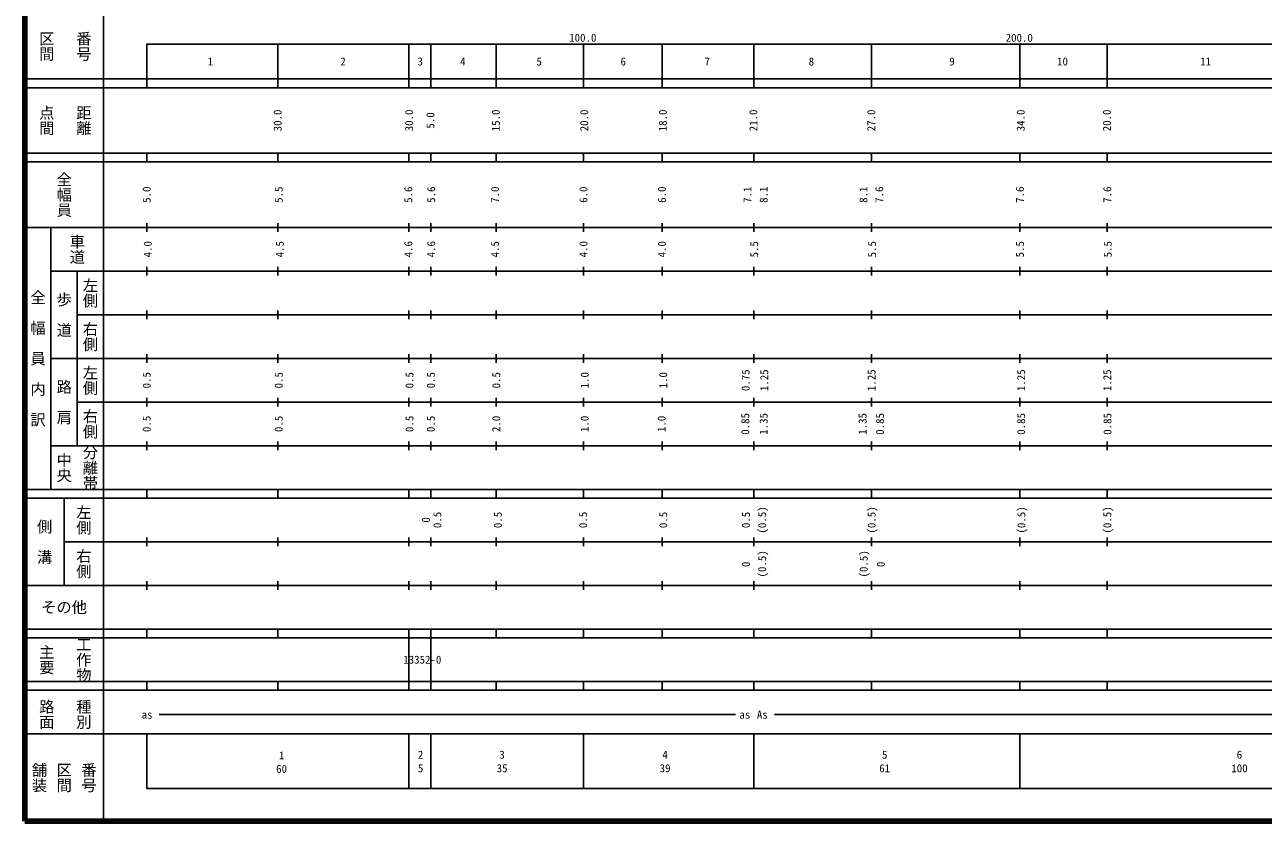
# Model space of a CAD drawing. Units: millimetres on the paper, enlarged 1000 times. Extents: x 40000 to 680000, y 20000 to 380000.
# Drawn here: x 40000 to 323737, y 20000 to 202409 of the extents above; entities that cross this region are included whole.
import ezdxf
from ezdxf.enums import TextEntityAlignment as Align

# ---------------------------------------------------------------- set-up
doc = ezdxf.new("R2010")
doc.units = ezdxf.units.MM
doc.header["$LTSCALE"] = 1000
doc.layers.add('M-TTL', color=2, linetype='Continuous', lineweight=140)
doc.layers.add('M-TTL-BAND', color=7, linetype='Continuous', lineweight=25)
doc.styles.add('@ＭＳ ゴシック', font='')
doc.styles.add('ＭＳ ゴシック', font='')
doc.styles.get('@ＭＳ ゴシック').set_extended_font_data('@MS Gothic')
doc.styles.get('ＭＳ ゴシック').set_extended_font_data('MS Gothic')

msp = doc.modelspace()

# ---------------------------------------------------------------- linework, layer by layer
at = {"layer": 'M-TTL'}
for p, q in [((40000, 380000), (40000, 20000)), ((40000, 20000), (680000, 20000))]:
    msp.add_line(p, q, dxfattribs=at)
at = {"layer": 'M-TTL-BAND'}
for p, q in [((58000, 370000), (58000, 20000)), ((68000, 198000), (579000, 198000)), ((68000, 198000), (68000, 188000)), ((98000, 198000), (98000, 188000)), ((128000, 198000), (128000, 188000)), ((133000, 198000), (133000, 188000)), ((148000, 198000), (148000, 188000)), ((168000, 198000), (168000, 188000)), ((186000, 198000), (186000, 188000)), ((207000, 198000), (207000, 188000)), ((207000, 198000), (207000, 188000)), ((234000, 198000), (234000, 188000)), ((268000, 198000), (268000, 188000)), ((288000, 198000), (288000, 188000)), ((40000, 190000), (579000, 190000)), ((40000, 188000), (579000, 188000)), ((40000, 173000), (579000, 173000)), ((40000, 171000), (579000, 171000)), ((68000, 171000), (68000, 173000)), ((98000, 173000), (98000, 171000)), ((128000, 173000), (128000, 171000)), ((133000, 173000), (133000, 171000)), ((148000, 173000), (148000, 171000)), ((168000, 173000), (168000, 171000)), ((186000, 173000), (186000, 171000)), ((207000, 173000), (207000, 171000)), ((207000, 173000), (207000, 171000)), ((234000, 173000), (234000, 171000)), ((268000, 173000), (268000, 171000)), ((288000, 173000), (288000, 171000)), ((68000, 155000), (68000, 157000)), ((98000, 157000), (98000, 155000)), ((128000, 157000), (128000, 155000)), ((133000, 157000), (133000, 155000)), ((148000, 157000), (148000, 155000)), ((168000, 157000), (168000, 155000)), ((186000, 157000), (186000, 155000)), ((207000, 157000), (207000, 155000)), ((207000, 157000), (207000, 155000)), ((234000, 157000), (234000, 155000)), ((268000, 157000), (268000, 155000)), ((288000, 157000), (288000, 155000)), ((40000, 156000), (579000, 156000)), ((46000, 96000), (46000, 156000)), ((46000, 146000), (579000, 146000)), ((52000, 146000), (52000, 106000)), ((68000, 145000), (68000, 147000)), ((98000, 147000), (98000, 145000)), ((128000, 147000), (128000, 145000)), ((133000, 147000), (133000, 145000)), ((148000, 147000), (148000, 145000)), ((168000, 147000), (168000, 145000)), ((186000, 147000), (186000, 145000)), ((207000, 147000), (207000, 145000)), ((207000, 147000), (207000, 145000)), ((234000, 147000), (234000, 145000)), ((268000, 147000), (268000, 145000)), ((288000, 147000), (288000, 145000)), ((68000, 135000), (68000, 137000)), ((98000, 137000), (98000, 135000)), ((128000, 137000), (128000, 135000)), ((133000, 137000), (133000, 135000)), ((148000, 137000), (148000, 135000)), ((168000, 137000), (168000, 135000)), ((186000, 137000), (186000, 135000)), ((207000, 137000), (207000, 135000)), ((207000, 137000), (207000, 135000)), ((234000, 137000), (234000, 135000)), ((268000, 137000), (268000, 135000)), ((288000, 137000), (288000, 135000)), ((52000, 136000), (579000, 136000)), ((46000, 126000), (579000, 126000)), ((68000, 125000), (68000, 127000)), ((98000, 127000), (98000, 125000)), ((128000, 127000), (128000, 125000)), ((133000, 127000), (133000, 125000)), ((148000, 127000), (148000, 125000)), ((168000, 127000), (168000, 125000)), ((186000, 127000), (186000, 125000)), ((207000, 127000), (207000, 125000)), ((207000, 127000), (207000, 125000)), ((234000, 127000), (234000, 125000)), ((268000, 127000), (268000, 125000)), ((288000, 127000), (288000, 125000)), ((68000, 115000), (68000, 117000)), ((98000, 117000), (98000, 115000)), ((128000, 117000), (128000, 115000)), ((133000, 117000), (133000, 115000)), ((148000, 117000), (148000, 115000)), ((168000, 117000), (168000, 115000)), ((186000, 117000), (186000, 115000)), ((207000, 117000), (207000, 115000)), ((207000, 117000), (207000, 115000)), ((234000, 117000), (234000, 115000)), ((268000, 117000), (268000, 115000)), ((288000, 117000), (288000, 115000)), ((52000, 116000), (579000, 116000)), ((46000, 106000), (579000, 106000)), ((68000, 105000), (68000, 107000)), ((98000, 107000), (98000, 105000)), ((128000, 107000), (128000, 105000)), ((133000, 107000), (133000, 105000)), ((148000, 107000), (148000, 105000)), ((168000, 107000), (168000, 105000)), ((186000, 107000), (186000, 105000)), ((207000, 107000), (207000, 105000)), ((207000, 107000), (207000, 105000)), ((234000, 107000), (234000, 105000)), ((268000, 107000), (268000, 105000)), ((288000, 107000), (288000, 105000)), ((40000, 96000), (579000, 96000)), ((40000, 94000), (579000, 94000)), ((49000, 94000), (49000, 74000)), ((68000, 94000), (68000, 96000)), ((98000, 96000), (98000, 94000)), ((128000, 96000), (128000, 94000)), ((133000, 96000), (133000, 94000)), ((148000, 96000), (148000, 94000)), ((168000, 96000), (168000, 94000)), ((186000, 96000), (186000, 94000)), ((207000, 96000), (207000, 94000)), ((207000, 96000), (207000, 94000)), ((234000, 96000), (234000, 94000)), ((268000, 96000), (268000, 94000)), ((288000, 96000), (288000, 94000)), ((49000, 84000), (579000, 84000)), ((68000, 83000), (68000, 85000)), ((98000, 85000), (98000, 83000)), ((128000, 85000), (128000, 83000)), ((133000, 85000), (133000, 83000)), ((148000, 85000), (148000, 83000)), ((168000, 85000), (168000, 83000)), ((186000, 85000), (186000, 83000)), ((207000, 85000), (207000, 83000)), ((207000, 85000), (207000, 83000)), ((234000, 85000), (234000, 83000)), ((268000, 85000), (268000, 83000)), ((288000, 85000), (288000, 83000)), ((40000, 74000), (579000, 74000)), ((68000, 73000), (68000, 75000)), ((98000, 75000), (98000, 73000)), ((128000, 75000), (128000, 73000)), ((133000, 75000), (133000, 73000)), ((148000, 75000), (148000, 73000)), ((168000, 75000), (168000, 73000)), ((186000, 75000), (186000, 73000)), ((207000, 75000), (207000, 73000)), ((207000, 75000), (207000, 73000)), ((234000, 75000), (234000, 73000)), ((268000, 75000), (268000, 73000)), ((288000, 75000), (288000, 73000)), ((40000, 64000), (579000, 64000)), ((68000, 62000), (68000, 64000)), ((98000, 64000), (98000, 62000)), ((128000, 64000), (128000, 52000)), ((133000, 64000), (133000, 52000)), ((148000, 64000), (148000, 62000)), ((168000, 64000), (168000, 62000)), ((186000, 64000), (186000, 62000)), ((207000, 64000), (207000, 62000)), ((234000, 64000), (234000, 62000)), ((268000, 64000), (268000, 62000)), ((288000, 64000), (288000, 62000)), ((40000, 62000), (579000, 62000)), ((40000, 52000), (579000, 52000)), ((68000, 50000), (68000, 52000)), ((98000, 52000), (98000, 50000)), ((128000, 52000), (128000, 50000)), ((133000, 52000), (133000, 50000)), ((148000, 52000), (148000, 50000)), ((168000, 52000), (168000, 50000)), ((186000, 52000), (186000, 50000)), ((207000, 52000), (207000, 50000)), ((234000, 52000), (234000, 50000)), ((268000, 52000), (268000, 50000)), ((288000, 52000), (288000, 50000)), ((40000, 50000), (579000, 50000)), ((70805, 44406), (202808, 44406)), ((211776, 44406), (559723, 44406)), ((40000, 40000), (579000, 40000)), ((68000, 40000), (68000, 27500)), ((128000, 40000), (128000, 27500)), ((133000, 40000), (133000, 27500)), ((168000, 40000), (168000, 27500)), ((207000, 40000), (207000, 27500)), ((268000, 40000), (268000, 27500)), ((68000, 27500), (579000, 27500))]:
    msp.add_line(p, q, dxfattribs=at)

# ---------------------------------------------------------------- texts
for s, height, rotation, style, p in [('区間', 2566, 270, '@ＭＳ ゴシック', (45000, 197500)), ('番号', 2566, 270, '@ＭＳ ゴシック', (53500, 197500)), ('点間', 2566, 270, '@ＭＳ ゴシック', (45000, 180500)), ('距離', 2566, 270, '@ＭＳ ゴシック', (53500, 180500)), ('30.0', 1833, 90, 'ＭＳ ゴシック', (97918, 180500)), ('30.0', 1833, 90, 'ＭＳ ゴシック', (128044, 180500)), ('5.0', 1833, 90, 'ＭＳ ゴシック', (132919, 180500)), ('15.0', 1833, 90, 'ＭＳ ゴシック', (147920, 180500)), ('20.0', 1833, 90, 'ＭＳ ゴシック', (168170, 180500)), ('18.0', 1833, 90, 'ＭＳ ゴシック', (186171, 180500)), ('21.0', 1833, 90, 'ＭＳ ゴシック', (206922, 180500)), ('27.0', 1833, 90, 'ＭＳ ゴシック', (233922, 180500)), ('34.0', 1833, 90, 'ＭＳ ゴシック', (268170, 180500)), ('20.0', 1833, 90, 'ＭＳ ゴシック', (287922, 180500)), ('全幅員', 2566, 270, '@ＭＳ ゴシック', (49000, 163500)), ('5.0', 1833, 90, 'ＭＳ ゴシック', (67917, 163500)), ('5.5', 1833, 90, 'ＭＳ ゴシック', (98168, 163500)), ('5.6', 1833, 90, 'ＭＳ ゴシック', (127856, 163500)), ('5.6', 1833, 90, 'ＭＳ ゴシック', (133107, 163500)), ('7.0', 1833, 90, 'ＭＳ ゴシック', (147732, 163500)), ('6.0', 1833, 90, 'ＭＳ ゴシック', (167983, 163500)), ('6.0', 1833, 90, 'ＭＳ ゴシック', (185983, 163500)), ('7.1', 1833, 90, 'ＭＳ ゴシック', (205558, 163500)), ('8.1', 1833, 90, 'ＭＳ ゴシック', (209278, 163500)), ('8.1', 1833, 90, 'ＭＳ ゴシック', (232135, 163500)), ('7.6', 1833, 90, 'ＭＳ ゴシック', (235774, 163500)), ('7.6', 1833, 90, 'ＭＳ ゴシック', (267983, 163500)), ('7.6', 1833, 90, 'ＭＳ ゴシック', (287998, 163500)), ('車道', 2566, 270, '@ＭＳ ゴシック', (52000, 151000)), ('4.0', 1833, 90, 'ＭＳ ゴシック', (68167, 151000)), ('4.5', 1833, 90, 'ＭＳ ゴシック', (98418, 151000)), ('4.6', 1833, 90, 'ＭＳ ゴシック', (127856, 151000)), ('4.6', 1833, 90, 'ＭＳ ゴシック', (133107, 151000)), ('4.5', 1833, 90, 'ＭＳ ゴシック', (147732, 151000)), ('4.0', 1833, 90, 'ＭＳ ゴシック', (167983, 151000)), ('4.0', 1833, 90, 'ＭＳ ゴシック', (185983, 151000)), ('5.5', 1833, 90, 'ＭＳ ゴシック', (207110, 151000)), ('5.5', 1833, 90, 'ＭＳ ゴシック', (234110, 151000)), ('5.5', 1833, 90, 'ＭＳ ゴシック', (267983, 151000)), ('5.5', 1833, 90, 'ＭＳ ゴシック', (288110, 151000)), ('左側', 2566, 270, '@ＭＳ ゴシック', (55000, 141000)), ('全\u3000幅\u3000員\u3000内\u3000訳', 2566, 270, '@ＭＳ ゴシック', (43000, 126000)), ('歩\u3000道', 2566, 270, '@ＭＳ ゴシック', (49000, 136000)), ('右側', 2566, 270, '@ＭＳ ゴシック', (55000, 131000)), ('左側', 2566, 270, '@ＭＳ ゴシック', (55000, 121000)), ('0.5', 1833, 90, 'ＭＳ ゴシック', (67917, 121000)), ('0.5', 1833, 90, 'ＭＳ ゴシック', (98168, 121000)), ('0.5', 1833, 90, 'ＭＳ ゴシック', (128138, 121000)), ('0.5', 1833, 90, 'ＭＳ ゴシック', (133013, 121000)), ('0.5', 1833, 90, 'ＭＳ ゴシック', (148013, 121000)), ('1.0', 1833, 90, 'ＭＳ ゴシック', (168264, 121000)), ('1.0', 1833, 90, 'ＭＳ ゴシック', (186265, 121000)), ('0.75', 1833, 90, 'ＭＳ ゴシック', (205147, 121000)), ('1.25', 1833, 90, 'ＭＳ ゴシック', (209419, 121000)), ('1.25', 1833, 90, 'ＭＳ ゴシック', (233995, 121000)), ('1.25', 1833, 90, 'ＭＳ ゴシック', (268264, 121000)), ('1.25', 1833, 90, 'ＭＳ ゴシック', (287995, 121000)), ('路\u3000肩', 2566, 270, '@ＭＳ ゴシック', (49000, 116000)), ('右側', 2566, 270, '@ＭＳ ゴシック', (55000, 111000)), ('0.5', 1833, 90, 'ＭＳ ゴシック', (67917, 111000)), ('0.5', 1833, 90, 'ＭＳ ゴシック', (98168, 111000)), ('0.5', 1833, 90, 'ＭＳ ゴシック', (128138, 111000)), ('0.5', 1833, 90, 'ＭＳ ゴシック', (133013, 111000)), ('2.0', 1833, 90, 'ＭＳ ゴシック', (148013, 111000)), ('1.0', 1833, 90, 'ＭＳ ゴシック', (168264, 111000)), ('1.0', 1833, 90, 'ＭＳ ゴシック', (185890, 111000)), ('0.85', 1833, 90, 'ＭＳ ゴシック', (205066, 111000)), ('1.35', 1833, 90, 'ＭＳ ゴシック', (209271, 111000)), ('1.35', 1833, 90, 'ＭＳ ゴシック', (231946, 111000)), ('0.85', 1833, 90, 'ＭＳ ゴシック', (235935, 111000)), ('0.85', 1833, 90, 'ＭＳ ゴシック', (268264, 111000)), ('0.85', 1833, 90, 'ＭＳ ゴシック', (288038, 111000)), ('分離帯', 2566, 270, '@ＭＳ ゴシック', (55000, 101000)), ('中央', 2566, 270, '@ＭＳ ゴシック', (49000, 101000)), ('左側', 2566, 270, '@ＭＳ ゴシック', (53500, 89000)), ('(0.5)', 1833, 90, 'ＭＳ ゴシック', (208934, 89000)), ('(0.5)', 1833, 90, 'ＭＳ ゴシック', (234001, 89000)), ('(0.5)', 1833, 90, 'ＭＳ ゴシック', (268320, 89000)), ('(0.5)', 1833, 90, 'ＭＳ ゴシック', (288001, 89000)), ('側\u3000溝', 2566, 270, '@ＭＳ ゴシック', (44500, 84000)), ('0', 1833, 90, 'ＭＳ ゴシック', (131888, 89000)), ('0.5', 1833, 90, 'ＭＳ ゴシック', (134513, 89000)), ('0.5', 1833, 90, 'ＭＳ ゴシック', (148388, 89000)), ('0.5', 1833, 90, 'ＭＳ ゴシック', (167889, 89000)), ('0.5', 1833, 90, 'ＭＳ ゴシック', (186265, 89000)), ('0.5', 1833, 90, 'ＭＳ ゴシック', (205214, 89000)), ('右側', 2566, 270, '@ＭＳ ゴシック', (53500, 79000)), ('(0.5)', 1833, 90, 'ＭＳ ゴシック', (208934, 78939)), ('(0.5)', 1833, 90, 'ＭＳ ゴシック', (232182, 78939)), ('0', 1833, 90, 'ＭＳ ゴシック', (205214, 78831)), ('0', 1833, 90, 'ＭＳ ゴシック', (236117, 78831)), ('主要', 2566, 270, '@ＭＳ ゴシック', (45000, 57000)), ('工作物', 2566, 270, '@ＭＳ ゴシック', (53500, 57000)), ('路面', 2566, 270, '@ＭＳ ゴシック', (45000, 44500)), ('種別', 2566, 270, '@ＭＳ ゴシック', (53500, 44500)), ('舗装', 2566, 270, '@ＭＳ ゴシック', (43333, 30000)), ('区間', 2566, 270, '@ＭＳ ゴシック', (49000, 30000)), ('番号', 2566, 270, '@ＭＳ ゴシック', (54667, 30000))]:
    msp.add_text(s, height=height, rotation=rotation, dxfattribs=dict(at, style=style)).set_placement(p, align=Align.MIDDLE_CENTER)
at = {"layer": 'M-TTL-BAND', "style": 'ＭＳ ゴシック'}
for s, height, p in [('100.0', 1833, (167844, 199445)), ('200.0', 1833, (267844, 199445)), ('1', 1833, (82540, 194000)), ('2', 1833, (112916, 194000)), ('3', 1833, (130604, 194000)), ('4', 1833, (140355, 194000)), ('5', 1833, (157855, 194000)), ('6', 1833, (177106, 194000)), ('7', 1833, (196357, 194000)), ('8', 1833, (220220, 194000)), ('9', 1833, (252436, 194000)), ('10', 1833, (277752, 194000)), ('11', 1833, (310549, 194000)), ('その他', 2566, (49000, 69000)), ('13352-0', 1833, (131079, 57000)), ('as', 1833, (68006, 44406)), ('as', 1833, (204973, 44406)), ('As', 1833, (208977, 44406)), ('1', 1833, (98840, 35103)), ('2', 1833, (130688, 35238)), ('3', 1833, (149357, 35238)), ('4', 1833, (186696, 35238)), ('5', 1833, (237007, 35238)), ('6', 1833, (318288, 35238)), ('60', 1833, (98840, 31996)), ('5', 1833, (130688, 32131)), ('35', 1833, (149357, 32131)), ('39', 1833, (186696, 32131)), ('61', 1833, (237007, 32131)), ('100', 1833, (318288, 32131))]:
    msp.add_text(s, height=height, dxfattribs=at).set_placement(p, align=Align.MIDDLE_CENTER)

doc.saveas('drawing.dxf')
